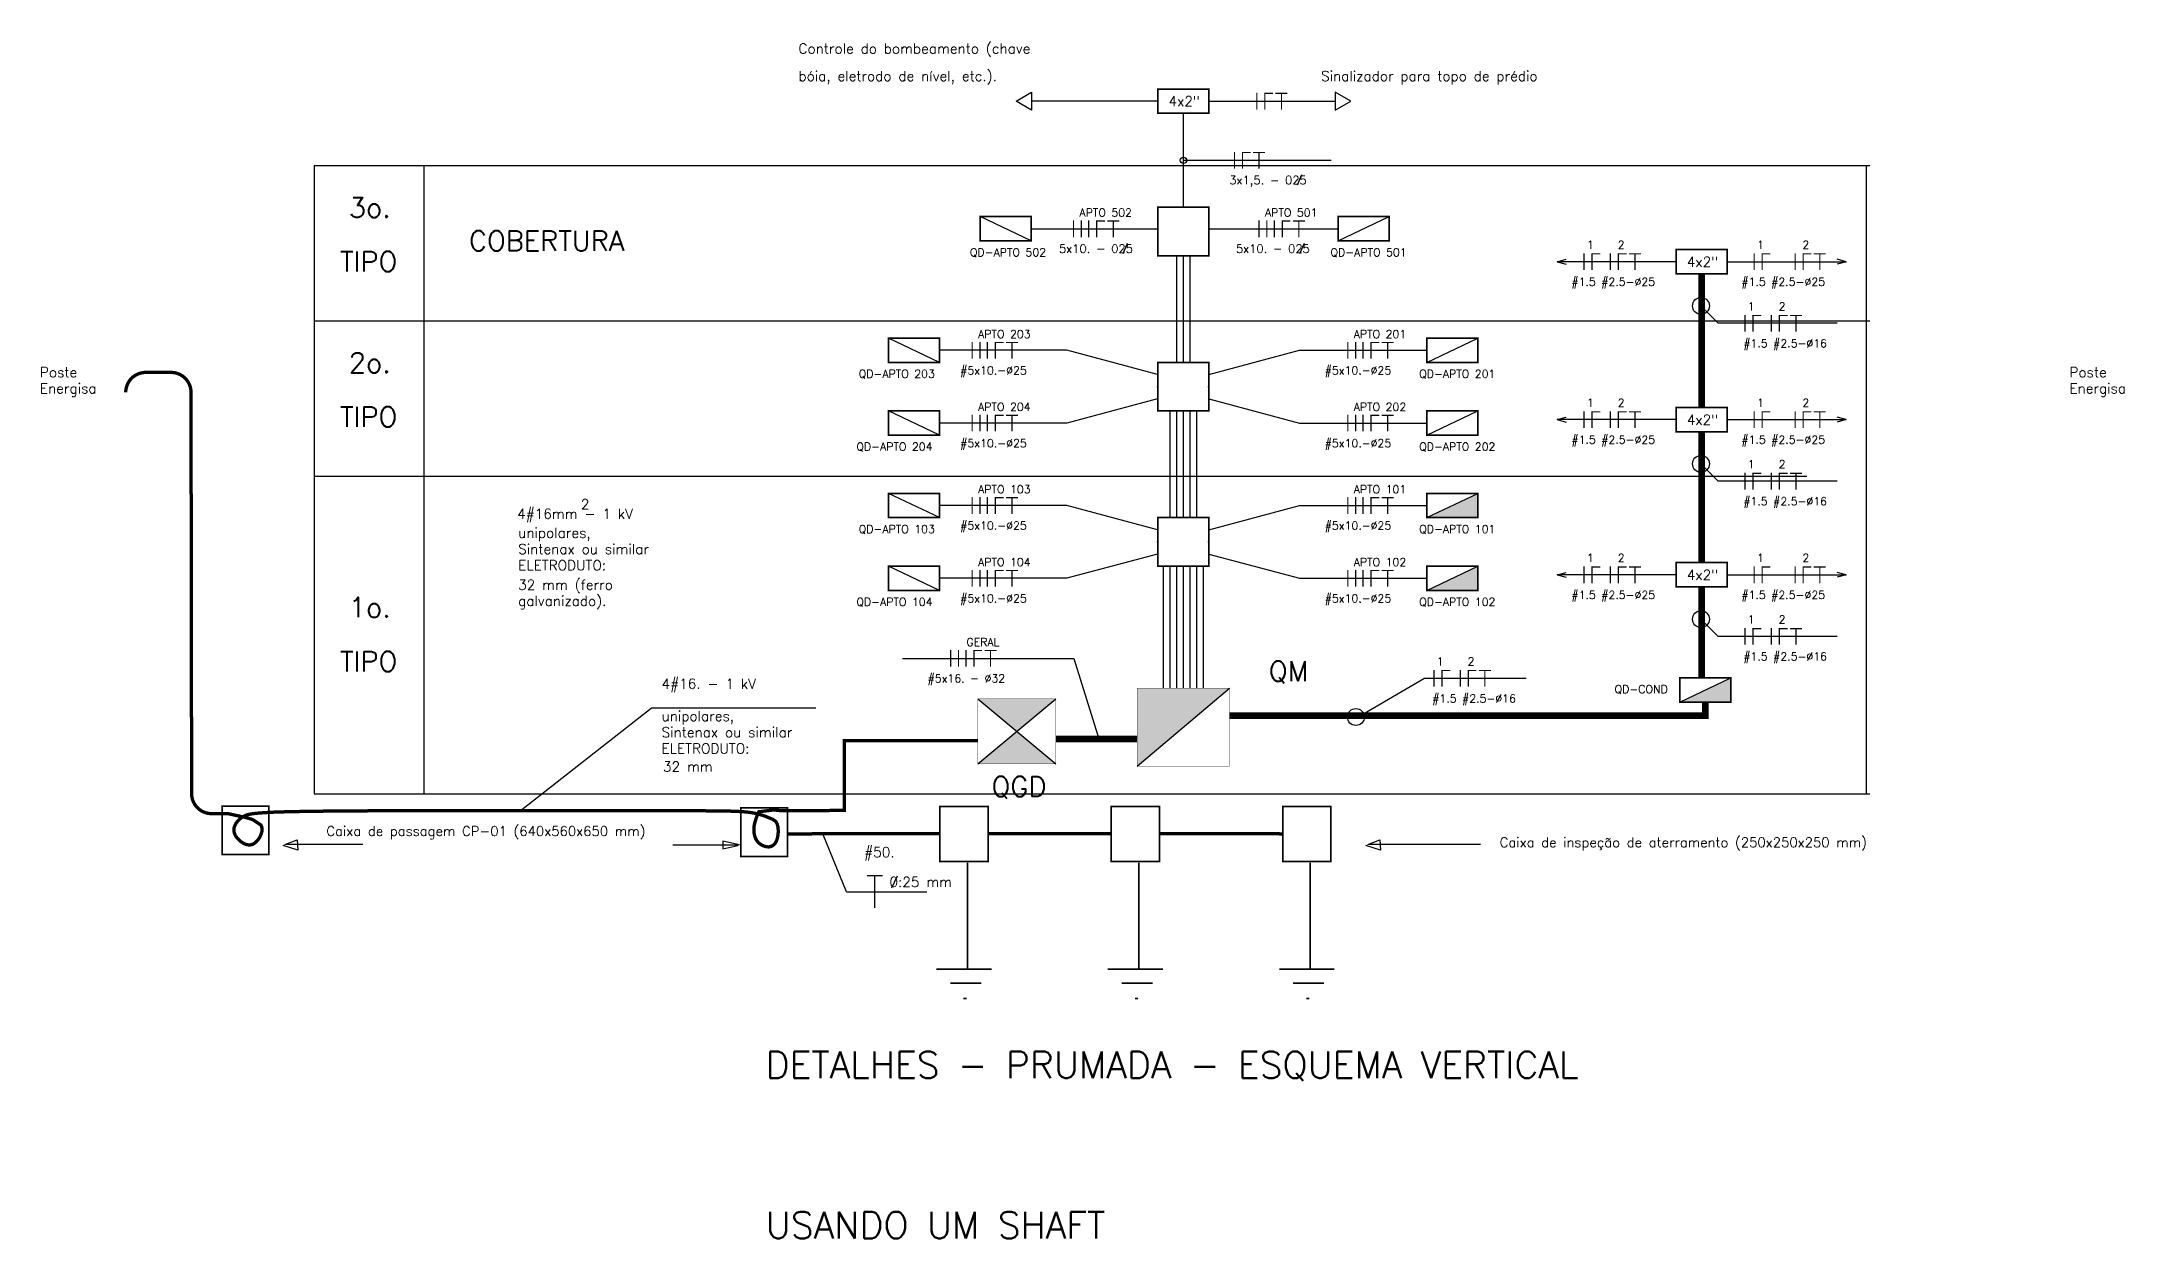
# Model space of a CAD drawing. Header units: millimetres. Extents: x 42 to 552, y 43 to 535.
# Drawn here: x 389.08 to 420.31, y 487 to 504.95 of the extents above; entities that cross this region are included whole.
import ezdxf
from ezdxf.enums import TextEntityAlignment as Align

# ---------------------------------------------------------------- set-up
doc = ezdxf.new("R2010")
doc.units = ezdxf.units.MM
doc.header["$LTSCALE"] = 0.75
doc.header["$MEASUREMENT"] = 0
for name, color, linetype in [('CIRCUITOS', 7, 'Continuous'), ('DETALHES-DIVERSOS', 7, 'Continuous'), ('ENTRADA', 7, 'Continuous')]:
    doc.layers.add(name, color=color, linetype=linetype)
doc.styles.add('ROMANS', font='romans.shx')

# ---------------------------------------------------------------- blocks, each defined once
blk = doc.blocks.new('FFFNT')
at = {"const_width": 0.24}
for points in [[(0.12, 1.68), (0.12, -1.68)], [(1.68, 1.68), (1.68, -1.68)], [(3.16, 1.68), (3.16, -1.68)], [(4.76, 1.68), (4.76, -1.68)], [(4.84, 1.56), (6.4, 1.56)], [(6.88, 1.56), (9.28, 1.56)], [(8.08, 1.68), (8.08, -1.68)]]:
    blk.add_lwpolyline(points, dxfattribs=at)
at = {"style": 'ROMANS', "flags": 8}
blk.add_attdef('001', text='', height=1.6, dxfattribs=at).set_placement((2.25, 3.39), align=Align.MIDDLE_CENTER)
blk = doc.blocks.new('A$C299C4914')
at = {"const_width": 0.018}
for points in [[(0.043, 0.252), (0.043, 0)], [(0.163, 0.252), (0.163, 0)], [(0.169, 0.243), (0.286, 0.243)]]:
    blk.add_lwpolyline(points, dxfattribs=at)
at = {"style": 'ROMANS', "flags": 8}
blk.add_attdef('001', text='', height=0.12, dxfattribs=at).set_placement((0.137, 0.38), align=Align.MIDDLE_CENTER)
blk = doc.blocks.new('A$C6F0B5A82')
at = {"const_width": 0.018}
for points in [[(0.009, 0.252), (0.009, 0)], [(0.129, 0.252), (0.129, 0)], [(0.135, 0.243), (0.252, 0.243)], [(0.288, 0.243), (0.468, 0.243)], [(0.378, 0.252), (0.378, 0)]]:
    blk.add_lwpolyline(points, dxfattribs=at)
at = {"style": 'ROMANS', "flags": 8}
blk.add_attdef('001', text='', height=0.12, dxfattribs=at).set_placement((0.17, 0.38), align=Align.MIDDLE_CENTER)
blk = doc.blocks.new('A$C70AA6701')
at = {"const_width": 0.018}
for points in [[(0.206, 0.252), (0.206, 0)], [(0.326, 0.252), (0.326, 0)], [(0.332, 0.243), (0.449, 0.243)], [(0.485, 0.243), (0.665, 0.243)], [(0.575, 0.252), (0.575, 0)]]:
    blk.add_lwpolyline(points, dxfattribs=at)
at = {"style": 'ROMANS', "flags": 8}
blk.add_attdef('001', text='', height=0.12, dxfattribs=at).set_placement((0.137, 0.38), align=Align.MIDDLE_CENTER)

msp = doc.modelspace()

# ---------------------------------------------------------------- hatches: boundary and pattern name
h = msp.add_hatch(color=256)
h.dxf.hatch_style = 1
h.paths.add_polyline_path([(410.618, 497.812), (410.618, 498.176), (409.853, 497.812)])
h = msp.add_hatch(color=256)
h.dxf.hatch_style = 1
h.paths.add_polyline_path([(410.618, 496.72), (410.618, 497.084), (409.853, 496.72)])
h = msp.add_hatch(color=256)
h.dxf.hatch_style = 1
h.paths.add_polyline_path([(414.412, 495.045), (414.412, 495.409), (413.646, 495.045)])

# ---------------------------------------------------------------- linework, layer by layer
for p, q in [((405.818, 504.058), (403.924, 504.058)), ((406.201, 502.468), (406.201, 503.876)), ((406.583, 504.058), (408.477, 504.058)), ((406.201, 503.172), (408.415, 503.172)), ((416.438, 503.092), (416.438, 493.67)), ((403.918, 501.962), (403.152, 502.326)), ((408.522, 501.962), (409.287, 502.326)), ((403.924, 502.144), (405.818, 502.144)), ((406.583, 502.144), (408.515, 502.144)), ((406.101, 500.14), (406.101, 501.74)), ((406.201, 500.14), (406.201, 501.74)), ((406.301, 500.14), (406.301, 501.74)), ((411.806, 501.651), (411.942, 501.687)), ((411.806, 501.651), (411.942, 501.614)), ((416.139, 501.651), (416.004, 501.687)), ((416.139, 501.651), (416.004, 501.614)), ((402.542, 500.14), (401.777, 500.504)), ((409.853, 500.14), (410.618, 500.504)), ((404.453, 500.322), (402.549, 500.322)), ((405.812, 499.958), (404.453, 500.322)), ((405.818, 500.14), (405.818, 499.412)), ((406.583, 499.958), (407.942, 500.322)), ((406.583, 500.14), (406.583, 499.412)), ((407.942, 500.322), (409.846, 500.322)), ((405.812, 499.594), (404.453, 499.23)), ((406.583, 499.594), (407.942, 499.23)), ((402.542, 499.048), (401.777, 499.412)), ((402.542, 499.048), (401.777, 499.412)), ((404.453, 499.23), (402.549, 499.23)), ((406.001, 497.812), (406.001, 499.412)), ((406.101, 497.812), (406.101, 499.412)), ((406.201, 497.812), (406.201, 499.412)), ((406.301, 497.812), (406.301, 499.412)), ((406.401, 497.812), (406.401, 499.412)), ((407.942, 499.23), (409.846, 499.23)), ((409.853, 499.048), (410.618, 499.412)), ((409.853, 499.048), (410.618, 499.412)), ((411.806, 499.282), (411.942, 499.319)), ((411.806, 499.282), (411.942, 499.246)), ((416.139, 499.282), (416.004, 499.319)), ((416.139, 499.282), (416.004, 499.246)), ((402.542, 497.812), (401.777, 498.176)), ((409.853, 497.812), (410.618, 498.176)), ((404.453, 497.994), (402.549, 497.994)), ((405.812, 497.63), (404.453, 497.994)), ((406.583, 497.63), (407.942, 497.994)), ((407.942, 497.994), (409.846, 497.994)), ((405.818, 497.812), (405.818, 497.084)), ((406.583, 497.812), (406.583, 497.084)), ((405.812, 497.266), (404.453, 496.902)), ((406.583, 497.266), (407.942, 496.902)), ((402.542, 496.72), (401.777, 497.084)), ((402.542, 496.72), (401.777, 497.084)), ((405.901, 495.256), (405.901, 497.084)), ((406.001, 495.256), (406.001, 497.084)), ((406.101, 495.256), (406.101, 497.084)), ((406.201, 495.256), (406.201, 497.084)), ((406.301, 495.256), (406.301, 497.084)), ((406.401, 495.256), (406.401, 497.084)), ((406.501, 495.256), (406.501, 497.084)), ((409.853, 496.72), (410.618, 497.084)), ((409.853, 496.72), (410.618, 497.084)), ((411.806, 496.955), (411.942, 496.991)), ((411.806, 496.955), (411.942, 496.918)), ((416.139, 496.955), (416.004, 496.991)), ((416.139, 496.955), (416.004, 496.918)), ((404.453, 496.902), (402.549, 496.902)), ((407.942, 496.902), (409.846, 496.902)), ((413.646, 495.045), (414.412, 495.409)), ((413.646, 495.045), (414.412, 495.409))]:
    msp.add_line(p, q)
for points in [[(403.691, 504.058), (403.924, 504.193), (403.924, 503.924)], [(408.711, 504.058), (408.477, 504.193), (408.477, 503.924)]]:
    msp.add_lwpolyline(points, close=True)
msp.add_circle((406.201, 503.172), 0.0471)
for p in [(405.815, 500.14), (406.58, 500.14), (405.812, 499.776), (406.577, 499.776), (405.815, 499.412), (406.58, 499.412), (405.815, 497.812), (406.58, 497.812), (405.812, 497.448), (406.577, 497.448), (405.815, 497.084), (406.58, 497.084)]:
    msp.add_point(p)
at = {"layer": 'DETALHES-DIVERSOS'}
for p, q in [((393.163, 503.092), (393.163, 493.67)), ((393.163, 503.092), (416.495, 503.092)), ((394.81, 503.092), (394.81, 493.67)), ((407.972, 502.952), (407.905, 502.799)), ((405.358, 501.924), (405.29, 501.771)), ((408.011, 501.924), (407.943, 501.771)), ((413.59, 501.651), (411.806, 501.651)), ((414.355, 501.651), (416.139, 501.651)), ((413.962, 500.987), (414.22, 500.727)), ((393.163, 500.764), (416.495, 500.764)), ((416.004, 500.727), (414.22, 500.727)), ((413.59, 499.282), (411.806, 499.282)), ((414.355, 499.282), (416.139, 499.282)), ((413.962, 498.618), (414.22, 498.359)), ((393.163, 498.436), (415.551, 498.436)), ((416.004, 498.359), (414.22, 498.359)), ((413.59, 496.955), (411.806, 496.955)), ((414.355, 496.955), (416.139, 496.955)), ((413.962, 496.29), (414.22, 496.031)), ((416.004, 496.031), (414.22, 496.031)), ((401.987, 495.702), (404.555, 495.702)), ((404.555, 495.702), (404.935, 494.479)), ((408.808, 494.814), (409.808, 495.402)), ((411.339, 495.402), (409.808, 495.402)), ((403.115, 495.094), (404.288, 494.118)), ((403.115, 494.118), (404.288, 495.094)), ((405.509, 494.085), (406.893, 495.256)), ((396.254, 493.415), (398.22, 494.955)), ((398.22, 494.962), (400.689, 494.962)), ((393.163, 493.67), (416.495, 493.67)), ((392.92, 492.826), (392.699, 492.893)), ((392.727, 492.912), (392.91, 492.98)), ((393.894, 492.912), (392.737, 492.912)), ((392.91, 492.98), (392.92, 492.826)), ((398.546, 492.903), (399.526, 492.903)), ((399.295, 492.96), (399.295, 492.845)), ((399.545, 492.903), (399.295, 492.96)), ((399.295, 492.845), (399.516, 492.893)), ((401.148, 492.2), (400.795, 493.071)), ((409.158, 492.826), (408.937, 492.893)), ((408.966, 492.912), (409.148, 492.98)), ((410.657, 492.912), (408.976, 492.912)), ((409.148, 492.98), (409.158, 492.826)), ((401.688, 492.439), (401.46, 492.439)), ((401.569, 492.439), (401.569, 491.961)), ((401.909, 492.434), (401.821, 492.255)), ((401.148, 492.2), (402.351, 492.2))]:
    msp.add_line(p, q, dxfattribs=at)
at = {"layer": 'DETALHES-DIVERSOS', "flags": 128}
for points, const_width in [([(406.583, 504.24), (406.583, 503.876), (405.818, 503.876), (405.818, 504.24)], 0.025), ([(403.152, 502.326), (403.152, 501.962), (403.918, 501.962), (403.918, 502.326)], 0.025), ([(405.818, 502.468), (405.818, 501.74), (406.583, 501.74), (406.583, 502.468)], 0.025), ([(409.287, 502.326), (409.287, 501.962), (408.522, 501.962), (408.522, 502.326)], 0.025), ([(414.355, 501.833), (414.355, 501.469), (413.59, 501.469), (413.59, 501.833)], 0.025), ([(401.777, 500.504), (401.777, 500.14), (402.542, 500.14), (402.542, 500.504)], 0.025), ([(410.618, 500.504), (410.618, 500.14), (409.853, 500.14), (409.853, 500.504)], 0.025), ([(405.818, 500.14), (405.818, 499.412), (406.583, 499.412), (406.583, 500.14)], 0.025), ([(401.777, 499.412), (401.777, 499.048), (402.542, 499.048), (402.542, 499.412)], 0.025), ([(401.777, 499.412), (401.777, 499.048), (402.542, 499.048), (402.542, 499.412)], 0.025), ([(410.618, 499.412), (410.618, 499.048), (409.853, 499.048), (409.853, 499.412)], 0.025), ([(410.618, 499.412), (410.618, 499.048), (409.853, 499.048), (409.853, 499.412)], 0.025), ([(414.355, 499.464), (414.355, 499.1), (413.59, 499.1), (413.59, 499.464)], 0.025), ([(401.777, 498.176), (401.777, 497.812), (402.542, 497.812), (402.542, 498.176)], 0.025), ([(410.618, 498.176), (410.618, 497.812), (409.853, 497.812), (409.853, 498.176)], 0.025), ([(405.818, 497.812), (405.818, 497.084), (406.583, 497.084), (406.583, 497.812)], 0.025), ([(401.777, 497.084), (401.777, 496.72), (402.542, 496.72), (402.542, 497.084)], 0.025), ([(401.777, 497.084), (401.777, 496.72), (402.542, 496.72), (402.542, 497.084)], 0.025), ([(410.618, 497.084), (410.618, 496.72), (409.853, 496.72), (409.853, 497.084)], 0.025), ([(410.618, 497.084), (410.618, 496.72), (409.853, 496.72), (409.853, 497.084)], 0.025), ([(414.355, 497.137), (414.355, 496.773), (413.59, 496.773), (413.59, 497.137)], 0.025), ([(414.412, 495.409), (414.412, 495.045), (413.646, 495.045), (413.646, 495.409)], 0.025), ([(414.412, 495.409), (414.412, 495.045), (413.646, 495.045), (413.646, 495.409)], 0.025), ([(403.115, 495.094), (403.115, 494.118), (404.288, 494.118), (404.288, 495.094)], 0.005), ([(405.509, 495.256), (405.509, 494.085), (406.893, 494.085), (406.893, 495.256)], 0.005), ([(391.787, 493.487), (391.787, 492.759), (392.486, 492.759), (392.486, 493.487)], 0.025), ([(402.548, 493.479), (402.548, 492.653), (403.271, 492.653), (403.271, 493.479)], 0.025), ([(405.118, 493.479), (405.118, 492.653), (405.841, 492.653), (405.841, 493.479)], 0.025), ([(407.689, 493.479), (407.689, 492.653), (408.411, 492.653), (408.411, 493.479)], 0.025), ([(399.565, 493.459), (399.565, 492.731), (400.263, 492.731), (400.263, 493.459)], 0.025)]:
    msp.add_lwpolyline(points, close=True, dxfattribs=dict(at, const_width=const_width))
for points, const_width in [([(413.973, 499.464), (413.973, 501.469)], 0.1), ([(413.973, 497.137), (413.973, 499.1)], 0.1), ([(413.973, 495.409), (413.973, 496.773)], 0.1), ([(406.893, 494.84), (414.029, 494.84), (414.029, 495.045)], 0.1), ([(403.115, 494.465), (401.117, 494.465), (401.116, 493.421), (400.239, 493.417), (400.16, 493.417), (400.06, 493.429), (399.833, 493.401), (399.822, 493.376), (399.811, 493.35), (399.801, 493.324), (399.791, 493.297), (399.782, 493.269), (399.774, 493.241), (399.767, 493.212), (399.762, 493.183), (399.759, 493.153), (399.759, 493.123), (399.761, 493.093), (399.765, 493.064), (399.772, 493.036), (399.781, 493.009), (399.794, 492.984), (399.809, 492.96), (399.827, 492.94), (399.847, 492.921), (399.87, 492.906), (399.894, 492.894), (399.918, 492.884), (399.942, 492.878), (399.966, 492.875), (399.989, 492.875), (400.01, 492.879), (400.03, 492.887), (400.047, 492.898), (400.063, 492.912), (400.077, 492.928), (400.09, 492.948), (400.1, 492.97), (400.108, 492.995), (400.115, 493.022), (400.12, 493.05), (400.123, 493.079), (400.124, 493.108), (400.123, 493.137), (400.121, 493.164), (400.116, 493.189), (400.11, 493.211), (400.103, 493.23), (400.093, 493.246), (400.082, 493.259), (400.068, 493.27), (400.053, 493.28), (400.035, 493.29), (400.015, 493.299), (399.993, 493.308), (399.968, 493.318), (399.941, 493.329), (399.91, 493.341), (399.876, 493.352), (399.838, 493.363), (399.796, 493.373), (399.75, 493.383), (399.699, 493.391), (399.643, 493.398), (399.574, 493.403), (399.486, 493.408), (399.372, 493.411), (399.225, 493.414), (399.038, 493.415), (398.804, 493.417), (398.515, 493.417), (398.499, 493.417)], 0.05), ([(404.288, 494.492), (405.509, 494.492)], 0.1), ([(402.548, 493.074), (402.322, 493.075), (401.901, 493.075), (401.466, 493.074), (401.034, 493.073), (400.621, 493.07), (400.263, 493.068)], 0.05), ([(405.118, 493.072), (403.271, 493.074)], 0.05), ([(407.689, 493.07), (405.841, 493.072)], 0.05), ([(402.961, 492.636), (402.961, 491.038)], 0.025), ([(405.531, 492.636), (405.531, 491.038)], 0.025), ([(408.102, 492.636), (408.102, 491.038)], 0.025), ([(402.497, 491.038), (403.323, 491.038)], 0.025), ([(405.067, 491.038), (405.893, 491.038)], 0.025), ([(407.637, 491.038), (408.463, 491.038)], 0.025), ([(402.703, 490.831), (403.168, 490.831)], 0.025), ([(405.273, 490.831), (405.738, 490.831)], 0.025), ([(407.843, 490.831), (408.308, 490.831)], 0.025), ([(402.902, 490.6), (402.95, 490.6)], 0.025), ([(405.472, 490.6), (405.52, 490.6)], 0.025), ([(408.042, 490.6), (408.091, 490.6)], 0.025)]:
    msp.add_lwpolyline(points, dxfattribs=dict(at, const_width=const_width))
at = {"layer": 'DETALHES-DIVERSOS', "const_width": 0.05, "flags": 128}
msp.add_lwpolyline([(398.515, 493.417), (394.176, 493.416), (393.763, 493.414), (393.383, 493.411), (393.054, 493.407), (392.788, 493.402), (392.579, 493.396), (392.421, 493.388), (392.305, 493.379), (392.223, 493.369), (392.166, 493.357), (392.128, 493.343), (392.1, 493.328), (392.075, 493.312), (392.052, 493.294), (392.031, 493.275), (392.013, 493.255), (391.997, 493.234), (391.984, 493.212), (391.974, 493.19), (391.966, 493.168), (391.962, 493.146), (391.962, 493.123), (391.964, 493.101), (391.969, 493.08), (391.978, 493.058), (391.989, 493.036), (392.004, 493.015), (392.021, 492.995), (392.041, 492.975), (392.063, 492.956), (392.087, 492.939), (392.112, 492.924), (392.139, 492.913), (392.166, 492.906), (392.192, 492.903), (392.219, 492.906), (392.244, 492.914), (392.269, 492.928), (392.291, 492.946), (392.312, 492.968), (392.331, 492.992), (392.348, 493.018), (392.361, 493.046), (392.372, 493.074), (392.38, 493.101), (392.383, 493.128), (392.382, 493.155), (392.376, 493.18), (392.364, 493.204), (392.25, 493.28), (392.24, 493.284), (392.191, 493.3), (392.137, 493.315), (392.081, 493.328), (392.025, 493.34), (391.972, 493.351), (391.924, 493.361), (391.882, 493.371), (391.624, 493.373, -0.411144), (391.327, 493.673), (391.318, 499.693, 0.412094), (391.019, 499.99), (390.639, 499.99, 0.412094), (390.339, 499.693, 0.412094)], format="xyb", dxfattribs=at)
at = {"layer": 'DETALHES-DIVERSOS'}
for centre, radius in [((413.962, 500.987), 0.127), ((413.962, 498.618), 0.127), ((413.962, 496.29), 0.127), ((408.787, 494.822), 0.127), ((404.904, 494.493), 0.0428)]:
    msp.add_circle(centre, radius, dxfattribs=at)
for points in [[(403.115, 495.094), (404.288, 495.094), (404.288, 494.118), (403.115, 494.118)], [(405.509, 495.256), (406.893, 495.256), (405.509, 494.085)]]:
    msp.add_solid(points, dxfattribs=at)

# ---------------------------------------------------------------- block references
for p in [(407.096, 503.932), (406.76, 503.046)]:
    msp.add_blockref('A$C70AA6701', p)
for name, p, values in [('A$C299C4914', (412.166, 501.525), {'001': '1'}), ('A$C6F0B5A82', (412.594, 501.525), {'001': '2'}), ('A$C299C4914', (414.716, 501.525), {'001': '1'}), ('A$C6F0B5A82', (415.366, 501.525), {'001': '2'}), ('A$C299C4914', (414.58, 500.601), {'001': '1'}), ('A$C6F0B5A82', (415.008, 500.601), {'001': '2'}), ('A$C299C4914', (412.166, 499.156), {'001': '1'}), ('A$C6F0B5A82', (412.594, 499.156), {'001': '2'}), ('A$C299C4914', (414.716, 499.156), {'001': '1'}), ('A$C6F0B5A82', (415.366, 499.156), {'001': '2'}), ('A$C299C4914', (414.58, 498.233), {'001': '1'}), ('A$C6F0B5A82', (415.008, 498.233), {'001': '2'}), ('A$C299C4914', (412.166, 496.829), {'001': '1'}), ('A$C6F0B5A82', (412.594, 496.829), {'001': '2'}), ('A$C299C4914', (414.716, 496.829), {'001': '1'}), ('A$C6F0B5A82', (415.366, 496.829), {'001': '2'}), ('A$C299C4914', (414.58, 495.905), {'001': '1'}), ('A$C6F0B5A82', (415.008, 495.905), {'001': '2'}), ('A$C299C4914', (409.915, 495.276), {'001': '1'}), ('A$C6F0B5A82', (410.343, 495.276), {'001': '2'})]:
    msp.add_blockref(name, p).add_auto_attribs(values)
at = {"layer": 'CIRCUITOS'}
ref = msp.add_blockref('FFFNT', (404.543, 502.144), dxfattribs=dict(at, xscale=0.07500000000027285, yscale=0.07500000000027285, zscale=0.07500000000027285))
ref.add_attrib('001', 'APTO 502', dxfattribs={"layer": '0', "height": 0.12, "style": 'ROMANS', "flags": 8}).set_placement((405.035, 502.387), align=Align.MIDDLE_CENTER)
ref = msp.add_blockref('FFFNT', (407.326, 502.144), dxfattribs=dict(at, xscale=0.07500000000027285, yscale=0.07500000000027285, zscale=0.07500000000027285))
ref.add_attrib('001', 'APTO 501', dxfattribs={"layer": '0', "height": 0.12, "style": 'ROMANS', "flags": 8}).set_placement((407.817, 502.387), align=Align.MIDDLE_CENTER)
ref = msp.add_blockref('FFFNT', (403.024, 500.322), dxfattribs=dict(at, xscale=0.07500000000027285, yscale=0.07500000000027285, zscale=0.07500000000027285))
ref.add_attrib('001', 'APTO 203', dxfattribs={"layer": '0', "height": 0.12, "style": 'ROMANS', "flags": 8}).set_placement((403.515, 500.565), align=Align.MIDDLE_CENTER)
ref = msp.add_blockref('FFFNT', (408.657, 500.322), dxfattribs=dict(at, xscale=0.07500000000027285, yscale=0.07500000000027285, zscale=0.07500000000027285))
ref.add_attrib('001', 'APTO 201', dxfattribs={"layer": '0', "height": 0.12, "style": 'ROMANS', "flags": 8}).set_placement((409.148, 500.565), align=Align.MIDDLE_CENTER)
ref = msp.add_blockref('FFFNT', (403.024, 499.23), dxfattribs=dict(at, xscale=0.07500000000027285, yscale=0.07500000000027285, zscale=0.07500000000027285))
ref.add_attrib('001', 'APTO 204', dxfattribs={"layer": '0', "height": 0.12, "style": 'ROMANS', "flags": 8}).set_placement((403.515, 499.473), align=Align.MIDDLE_CENTER)
ref = msp.add_blockref('FFFNT', (408.657, 499.23), dxfattribs=dict(at, xscale=0.07500000000027285, yscale=0.07500000000027285, zscale=0.07500000000027285))
ref.add_attrib('001', 'APTO 202', dxfattribs={"layer": '0', "height": 0.12, "style": 'ROMANS', "flags": 8}).set_placement((409.148, 499.473), align=Align.MIDDLE_CENTER)
ref = msp.add_blockref('FFFNT', (403.024, 497.994), dxfattribs=dict(at, xscale=0.07500000000027285, yscale=0.07500000000027285, zscale=0.07500000000027285))
ref.add_attrib('001', 'APTO 103', dxfattribs={"layer": '0', "height": 0.12, "style": 'ROMANS', "flags": 8}).set_placement((403.515, 498.237), align=Align.MIDDLE_CENTER)
ref = msp.add_blockref('FFFNT', (408.657, 497.994), dxfattribs=dict(at, xscale=0.07500000000027285, yscale=0.07500000000027285, zscale=0.07500000000027285))
ref.add_attrib('001', 'APTO 101', dxfattribs={"layer": '0', "height": 0.12, "style": 'ROMANS', "flags": 8}).set_placement((409.148, 498.237), align=Align.MIDDLE_CENTER)
ref = msp.add_blockref('FFFNT', (403.024, 496.902), dxfattribs=dict(at, xscale=0.07500000000027285, yscale=0.07500000000027285, zscale=0.07500000000027285))
ref.add_attrib('001', 'APTO 104', dxfattribs={"layer": '0', "height": 0.12, "style": 'ROMANS', "flags": 8}).set_placement((403.515, 497.145), align=Align.MIDDLE_CENTER)
ref = msp.add_blockref('FFFNT', (408.657, 496.902), dxfattribs=dict(at, xscale=0.07500000000027285, yscale=0.07500000000027285, zscale=0.07500000000027285))
ref.add_attrib('001', 'APTO 102', dxfattribs={"layer": '0', "height": 0.12, "style": 'ROMANS', "flags": 8}).set_placement((409.148, 497.145), align=Align.MIDDLE_CENTER)
ref = msp.add_blockref('FFFNT', (402.702, 495.702), dxfattribs=dict(at, xscale=0.07500000000027285, yscale=0.07500000000027285, zscale=0.07500000000027285))
ref.add_attrib('001', 'GERAL', dxfattribs={"layer": '0', "height": 0.12, "style": 'ROMANS', "flags": 8}).set_placement((403.194, 495.945), align=Align.MIDDLE_CENTER)

# ---------------------------------------------------------------- texts
at = {"style": 'ROMANS'}
msp.add_text('DETALHES - PRUMADA - ESQUEMA VERTICAL', height=0.4, dxfattribs=at).set_placement((399.937, 489.406))
at = {"color": 1, "style": 'ROMANS'}
msp.add_text('USANDO UM SHAFT', height=0.4, dxfattribs=at).set_placement((399.937, 487.003))
at = {"layer": 'DETALHES-DIVERSOS', "style": 'ROMANS'}
for s, height, p in [('Controle do bombeamento (chave', 0.15, (400.428, 504.772)), ('bóia, eletrodo de nível, etc.).', 0.15, (400.428, 504.36)), ('Sinalizador para topo de prédio', 0.15, (408.265, 504.36)), ('4x2"', 0.15, (405.977, 503.982)), ('3x1,5. - 025', 0.126, (406.888, 502.811)), ('3o.', 0.3, (393.685, 502.313)), ('COBERTURA', 0.3, (395.487, 501.814)), ('TIPO', 0.3, (393.55, 501.502)), ('QD-APTO 502', 0.12, (402.999, 501.731)), ('5x10. - 025', 0.126, (404.335, 501.783)), ('5x10. - 025', 0.126, (406.988, 501.783)), ('QD-APTO 501', 0.12, (408.406, 501.731)), ('4x2"', 0.15, (413.749, 501.574)), ('#1.5 #2.5-%%C25', 0.12, (412.019, 501.289)), ('#1.5 #2.5-%%C25', 0.12, (414.568, 501.289)), ('#1.5 #2.5-%%C16', 0.12, (414.597, 500.366)), ('Poste', 0.15, (389.052, 499.918)), ('2o.', 0.3, (393.685, 499.985)), ('#5x10.-%%C25', 0.12, (402.853, 499.96)), ('#5x10.-%%C25', 0.12, (408.319, 499.96)), ('Poste', 0.15, (419.488, 499.918)), ('Energisa', 0.15, (389.052, 499.675)), ('QD-APTO 203', 0.12, (401.331, 499.909)), ('QD-APTO 201', 0.12, (409.737, 499.909)), ('Energisa', 0.15, (419.488, 499.675)), ('TIPO', 0.3, (393.55, 499.174)), ('4x2"', 0.15, (413.749, 499.206)), ('QD-APTO 204', 0.12, (401.296, 498.817)), ('#5x10.-%%C25', 0.12, (402.853, 498.868)), ('#5x10.-%%C25', 0.12, (408.319, 498.868)), ('QD-APTO 202', 0.12, (409.737, 498.817)), ('#1.5 #2.5-%%C25', 0.12, (412.019, 498.921)), ('#1.5 #2.5-%%C25', 0.12, (414.568, 498.921)), ('4#16mm - 1 kV', 0.15, (396.209, 497.795)), ('2', 0.15, (397.164, 497.937)), ('#1.5 #2.5-%%C16', 0.12, (414.597, 497.998)), ('unipolares,', 0.15, (396.225, 497.509)), ('QD-APTO 103', 0.12, (401.331, 497.581)), ('#5x10.-%%C25', 0.12, (402.853, 497.633)), ('#5x10.-%%C25', 0.12, (408.319, 497.633)), ('QD-APTO 101', 0.12, (409.737, 497.581)), ('Sintenax ou similar', 0.15, (396.225, 497.266)), ('ELETRODUTO: ', 0.15, (396.225, 497.023)), ('4x2"', 0.15, (413.749, 496.878)), ('1o.', 0.3, (393.685, 496.317)), ('32 mm (ferro', 0.15, (396.224, 496.73)), ('galvanizado).', 0.15, (396.224, 496.488)), ('QD-APTO 104', 0.12, (401.296, 496.489)), ('#5x10.-%%C25', 0.12, (402.853, 496.541)), ('#5x10.-%%C25', 0.12, (408.319, 496.541)), ('QD-APTO 102', 0.12, (409.737, 496.489)), ('#1.5 #2.5-%%C25', 0.12, (412.019, 496.593)), ('#1.5 #2.5-%%C25', 0.12, (414.568, 496.593)), ('TIPO', 0.3, (393.55, 495.506)), ('#1.5 #2.5-%%C16', 0.12, (414.597, 495.67)), ('4#16. - 1 kV', 0.15, (398.375, 495.247)), ('#5x16. - %%C32', 0.12, (402.364, 495.341)), ('QM', 0.3, (407.48, 495.36)), ('#1.5 #2.5-%%C16', 0.12, (409.932, 495.04)), ('QD-COND', 0.12, (412.667, 495.18)), ('unipolares,', 0.15, (398.375, 494.761)), ('Sintenax ou similar', 0.15, (398.375, 494.518)), ('ELETRODUTO: ', 0.15, (398.375, 494.275)), ('32 mm', 0.15, (398.396, 494.003)), ('QGD', 0.3, (403.322, 493.63)), ('#50.', 0.15, (401.413, 492.72)), ('0:25 mm', 0.15, (401.792, 492.273))]:
    msp.add_text(s, height=height, dxfattribs=at).set_placement(p)
at = {"layer": 'ENTRADA', "style": 'ROMANS'}
for s, p in [('Caixa de passagem CP-01 (640x560x650 mm)', (393.348, 493.038)), ('Caixa de inspeção de aterramento (250x250x250 mm)', (410.944, 492.87))]:
    msp.add_text(s, height=0.1452, dxfattribs=at).set_placement(p)

doc.saveas('drawing.dxf')
